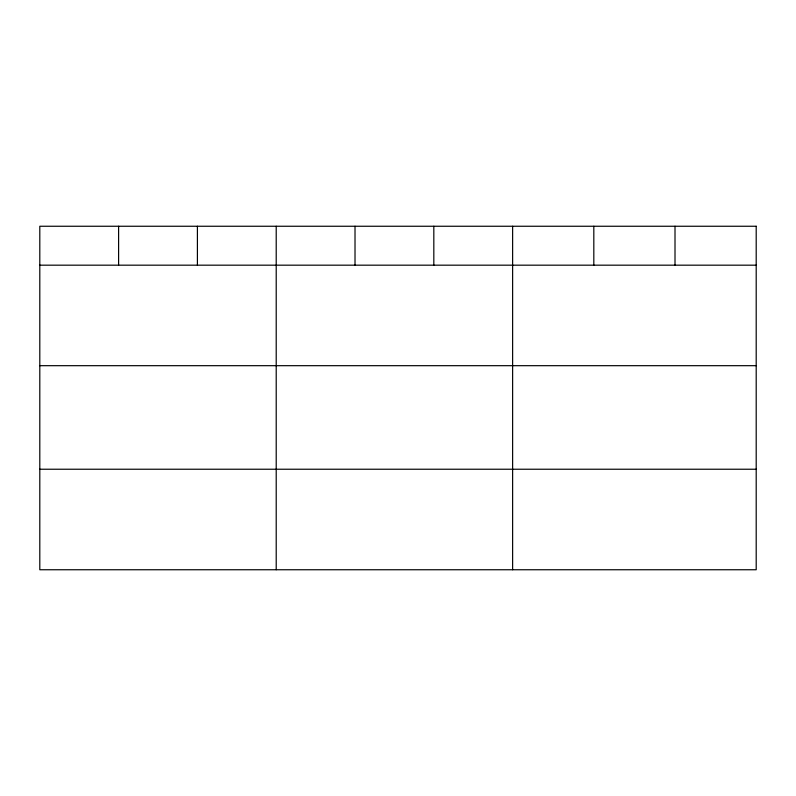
<?xml version="1.0" encoding="UTF-8"?>
<svg xmlns="http://www.w3.org/2000/svg" width="796" height="796" viewBox="0 0 796 796"><rect width="100%" height="100%" fill="white"/><g stroke="black" fill="none" stroke-linecap="round" stroke-linejoin="round"><path stroke-width="1.19" d="M39.8 265.177L756.2 265.177M39.8 365.682L756.2 365.682M39.8 469.232L756.2 469.232M675.008 226.253L675.008 265.177M593.816 226.253L593.816 265.177M512.624 226.253L512.624 569.747M433.82 226.253L433.82 265.177M355.016 226.253L355.016 265.177M276.212 226.253L276.212 569.747M197.408 226.253L197.408 265.177M118.604 226.253L118.604 265.177M756.2 226.253L39.8 226.253L39.8 569.747L756.2 569.747L756.2 226.253"/></g></svg>
